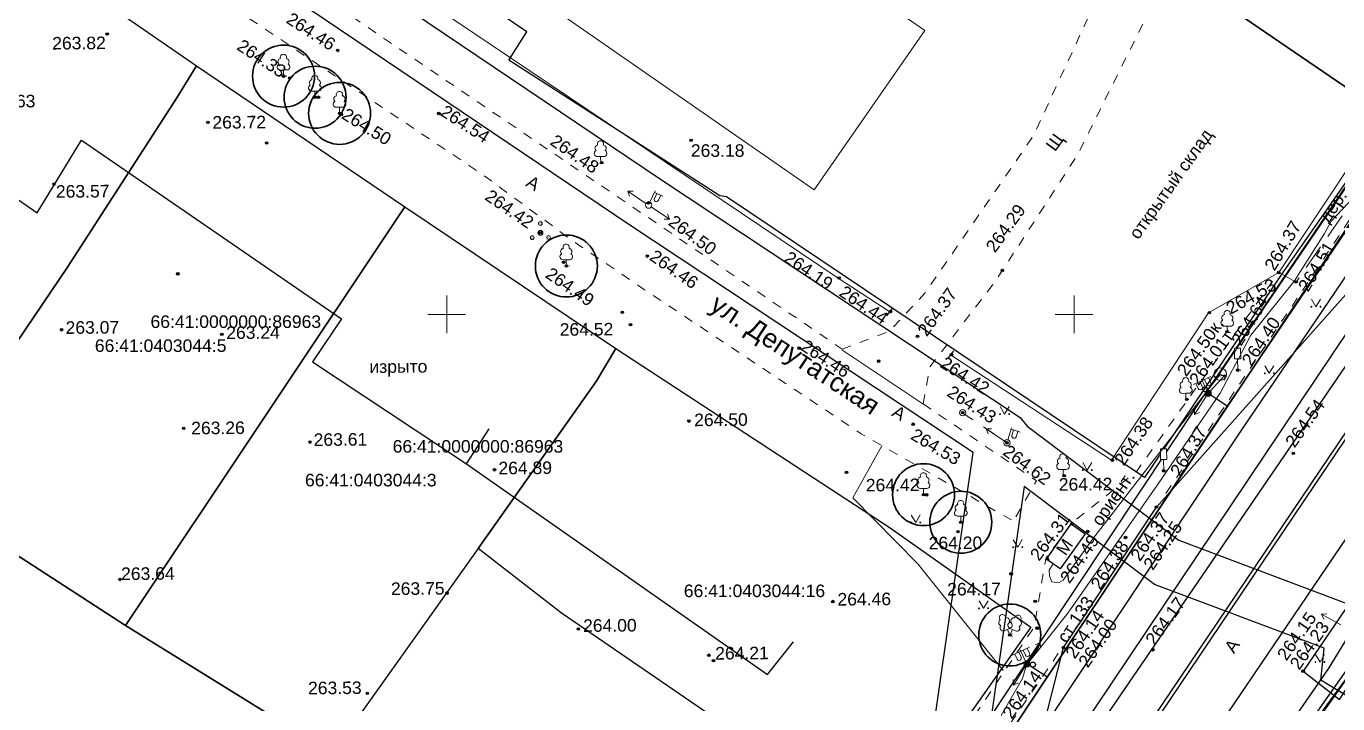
# Model space of a CAD drawing. Header units: metres. Extents: x -1448899 to 1563798, y -293564 to 398817.
# Drawn here: x 1533016.5 to 1533121, y 387419 to 387473 of the extents above; entities that cross this region are included whole.
import ezdxf
from ezdxf.enums import TextEntityAlignment as Align

# ---------------------------------------------------------------- set-up
doc = ezdxf.new("R2010")
doc.units = ezdxf.units.M
doc.set_wipeout_variables(frame=1)
doc.header["$PDMODE"] = 32
doc.header["$PDSIZE"] = 0.2
for name, pattern in [('atp_1.5x1.5', [3, 1.5, -1.5]), ('atp_1x1', [2, 1, -1]), ('atp_2x1', [3, 2, -1])]:
    doc.linetypes.add(name, pattern=pattern)
for name, color, linetype in [('LABELS', 254, 'Continuous'), ('P', 94, 'Continuous'), ('T', 1, 'Continuous'), ('Z', 30, 'Continuous'), ('Автодорожное хозяйство', 7, 'Continuous'), ('Газопроводы', 7, 'Continuous'), ('Здания и строения', 7, 'Continuous'), ('Кабели низкого напряжения', 7, 'Continuous'), ('кадастр', 7, 'Continuous'), ('Крышки колодцев', 7, 'Continuous'), ('Объекты электропередачи', 7, 'Continuous'), ('Ограждения', 7, 'Continuous'), ('Отметка', 7, 'Continuous'), ('Пикет', 7, 'Continuous'), ('Растительность', 7, 'Continuous'), ('Сетка координат', 7, 'Continuous')]:
    doc.layers.add(name, color=color, linetype=linetype)
doc.styles.get("Standard").update_dxf_attribs({"font": 'arial.ttf'})
doc.styles.add('Бм431', font='')
doc.styles.get('Бм431').set_extended_font_data('Bm431', italic=True)
doc.linetypes.add('atp_0x1', pattern='A,0,[133,ltypeshp.shx,S=0.05,R=0,X=0,Y=0],-1', length=1)
doc.linetypes.add('atp_119_3', pattern='A,4,-2,[131,ltypeshp.shx,S=0.45,R=90,X=0.45,Y=-0.45],8,[131,ltypeshp.shx,S=0.45,R=-90,X=-0.45,Y=0.45],-2,4', length=20)
doc.linetypes.add('atp_122_g', pattern='A,2,-2,3,-0.6,["Г",Бм431,S=2,R=0,X=0,Y=-1],-2.8,3,-2,8,-2,8,-2,6', length=41.4)
doc.linetypes.add('atp_474_1a', pattern='A,1,-0.4,[133,ltypeshp.shx,S=0.1,R=0,X=0,Y=0],0.0001,[133,ltypeshp.shx,S=0.2,R=0,X=-0.1,Y=0],0,[133,ltypeshp.shx,S=0.3,R=0,X=-0.2,Y=0],0.0001,[133,ltypeshp.shx,S=0.4,R=0,X=-0.3,Y=0],0,[133,ltypeshp.shx,S=0.5,R=0,X=-0.4,Y=0],0.0001,[130,ltypeshp.shx,S=0.25,R=0,X=0.1,Y=0.75],-0.6,3', length=5.0003)
doc.linetypes.add('atp_476_3', pattern='A,1,[131,ltypeshp.shx,S=0.56,R=0,X=-0.56,Y=-0.56],5,[131,ltypeshp.shx,S=0.56,R=180,X=0.56,Y=0.56],4', length=10)

# ---------------------------------------------------------------- blocks, each defined once
blk = doc.blocks.new('atp_106a')
at = {"color": 0, "linetype": 'ByBlock', "lineweight": -2}
blk.add_circle((0, 0), 0.5, dxfattribs=at)
blk = doc.blocks.new('atp_115c')
at = {"color": 0, "linetype": 'ByBlock', "lineweight": -2}
for points in [[(3.29, -0.5), (4, 0), (3.29, 0.5)], [(0.5, 0), (4, 0)]]:
    blk.add_lwpolyline(points, dxfattribs=at)
blk = doc.blocks.new('atp_110')
at = {"color": 0, "linetype": 'ByBlock', "lineweight": -2}
for p, q in [((0, 0.5), (0, 2.5)), ((0, 2.25), (1.5, 2.25))]:
    blk.add_line(p, q, dxfattribs=at)
blk.add_lwpolyline([(0.4, 2.25), (0.4, 1.36, 1.040016), (1.1, 1.36), (1.1, 2.25)], format="xyb", dxfattribs=at)
blk = doc.blocks.new('atp_390a')
at = {"color": 0, "linetype": 'ByBlock', "lineweight": -2}
for points in [[(0, 0.99), (-0.51, 0.99)], [(0, 0.99), (0.51, 0.99)], [(0, 0), (0, 0.99)], [(0.5, 0), (0, 0)]]:
    blk.add_lwpolyline(points, dxfattribs=at)
for centre, start, end in [((-0.39, 2.32), 97.9406, 227.8197), ((0, 3), 90, 202.242), ((0, 3), 337.758, 90), ((0.39, 2.32), 312.1803, 82.0594), ((-0.51, 1.49), 115.6346, 270), ((0.51, 1.49), 270, 64.3654)]:
    blk.add_arc(centre, 0.5, start, end, dxfattribs=at)
blk = doc.blocks.new('atp_110a')
at = {"color": 0, "linetype": 'ByBlock', "lineweight": -2}
for p, q in [((0, 2.25), (-1.5, 2.25)), ((0, 0.5), (0, 2.5)), ((0, 2.25), (1.5, 2.25))]:
    blk.add_line(p, q, dxfattribs=at)
for points in [[(-0.4, 2.25), (-0.4, 1.36, -1.040016), (-1.1, 1.36), (-1.1, 2.25)], [(0.4, 2.25), (0.4, 1.36, 1.040016), (1.1, 1.36), (1.1, 2.25)]]:
    blk.add_lwpolyline(points, format="xyb", dxfattribs=at)
blk = doc.blocks.new('atp_184')
at = {"color": 0, "linetype": 'ByBlock', "lineweight": -2}
blk.add_wipeout([(-0.5, 3.5), (-0.5, 1.8), (0.5, 1.8), (0.5, 3.5)], dxfattribs=at)
blk.add_lwpolyline([(-0.5, 3.5), (-0.5, 1.8), (0.5, 1.8), (0.5, 3.5)], close=True, dxfattribs=at)
blk.add_lwpolyline([(0.5, 0), (0, 0), (0, 1.8)], dxfattribs=at)
blk = doc.blocks.new('atp_108a')
at = {"linetype": 'ByBlock', "lineweight": -2}
h = blk.add_hatch(color=0, dxfattribs=at)
edge = h.paths.add_edge_path()
edge.add_arc((0, 0), 0.12, 0, 360)
at = {"color": 0, "linetype": 'ByBlock', "lineweight": -2}
for radius in [0.5, 0.12]:
    blk.add_circle((0, 0), radius, dxfattribs=at)
blk = doc.blocks.new('atp_107a')
at = {"linetype": 'ByBlock', "lineweight": -2}
h = blk.add_hatch(color=0, dxfattribs=at)
edge = h.paths.add_edge_path()
edge.add_arc((0, 0), 0.5, 0, 360)
at = {"color": 0, "linetype": 'ByBlock', "lineweight": -2}
blk.add_circle((0, 0), 0.5, dxfattribs=at)
blk = doc.blocks.new('atp_416')
at = {"color": 0, "linetype": 'ByBlock', "lineweight": -2}
blk.add_lwpolyline([(0.72, 1.2), (0, 0), (-0.72, 1.2)], dxfattribs=at)
for centre in [(-0.72, 0), (0.72, 0)]:
    blk.add_circle(centre, 0.075, dxfattribs=at)
blk = doc.blocks.new('atp_395')
at = {"linetype": 'ByBlock', "lineweight": -2}
h = blk.add_hatch(color=0, dxfattribs=at)
h.paths.add_polyline_path([(0.3, 1.5, 1), (-0.3, 1.5, 1)])
h.paths.add_polyline_path([(-1.6, -0.75, 1), (-1, -0.75, 1)])
h.paths.add_polyline_path([(1.6, -0.75, 1), (1, -0.75, 1)])
at = {"color": 0, "linetype": 'ByBlock', "lineweight": -2}
for centre, radius in [((0, 0), 0.4), ((0, 1.5), 0.3), ((-1.3, -0.75), 0.3), ((1.3, -0.75), 0.3)]:
    blk.add_circle(centre, radius, dxfattribs=at)
blk = doc.blocks.new('A$C0BB7152E')
at = {"layer": 'P', "linetype": 'Continuous'}
for points in [[(1533010.29, 387500.87), (1533030.28, 387530.54), (1533041.79, 387522.78), (1533044.18, 387526.29), (1533057.27, 387545.81), (1533073.28, 387535.03), (1533078.7, 387543.06), (1533090.35, 387543.13), (1533099.34, 387537.06), (1533116.54, 387525.57), (1533137.21, 387511.96), (1533150.15, 387503.46), (1533144.22, 387493.7), (1533140.47, 387487.53), (1533116.61, 387453.32), (1533105.62, 387436.99), (1533072.3, 387459.38), (1533071.77, 387459.46), (1533054.94, 387470.28), (1533056.38, 387472.53), (1533039.97, 387483.63), (1533038.69, 387481.83), (1533021.63, 387493.11)], [(1532991.97, 387447.52), (1532999.07, 387458.3), (1533011.75, 387478.56), (1533013.5, 387481.25), (1533030.05, 387469.82), (1533028.49, 387467.27), (1533019.78, 387453.76), (1533008.29, 387436.82), (1533007.73, 387436)], [(1533024.41, 387425.19), (1533007.73, 387436), (1533008.29, 387436.82), (1533019.78, 387453.76), (1533028.49, 387467.27), (1533030.05, 387469.82), (1533046.66, 387458.59)], [(1533040.86, 387415), (1533024.41, 387425.19), (1533046.66, 387458.59), (1533063.48, 387447.29), (1533061.91, 387444.66), (1533052.51, 387431.33)], [(1533084.99, 387408.63), (1533076.04, 387414.59), (1533059.14, 387426.19), (1533052.51, 387431.33), (1533061.91, 387444.66), (1533063.48, 387447.29), (1533085.34, 387432.98), (1533096.55, 387425.06)], [(1532985.42, 387402.85), (1532987.29, 387405.49), (1532992.54, 387412.29), (1533007.73, 387436), (1533024.41, 387425.19), (1533040.86, 387415), (1533029.47, 387398.85), (1533018.97, 387383.91), (1533017.35, 387381.71)]]:
    blk.add_lwpolyline(points, close=True, dxfattribs=at)
at = {"layer": 'T', "linetype": 'Continuous'}
for points in [[(1532931.94, 387138.54), (1532961.82, 387183.01), (1532987.59, 387220.92), (1533011.38, 387258.11), (1533018.57, 387266.56), (1533023.77, 387275.33), (1533042.24, 387302.78), (1533044.69, 387305.28), (1533063.43, 387333.06), (1533068.13, 387338.83), (1533074.08, 387349.1), (1533083.72, 387364.36), (1533103.29, 387393), (1533108.95, 387401.48), (1533112.84, 387408.27), (1533130.12, 387432.87)], [(1532931.66, 387138.84), (1532961.54, 387183.3), (1532987.3, 387221.21), (1533011.1, 387258.41), (1533018.29, 387266.86), (1533023.48, 387275.61), (1533041.97, 387303.09), (1533044.42, 387305.59), (1533063.15, 387333.36), (1533067.85, 387339.13), (1533073.79, 387349.38), (1533083.44, 387364.65), (1533103.01, 387393.29), (1533108.66, 387401.76), (1533112.56, 387408.56), (1533129.83, 387433.17)], [(1533330.57, 387567.05), (1533274, 387556.26), (1533216.53, 387544.1), (1533193.93, 387536.43), (1533174.02, 387522.56), (1533148.19, 387484.78), (1533102.62, 387418.08), (1532923.45, 387153.07), (1532596.95, 386668.16), (1532501.82, 386525.68), (1532463.24, 386470.75), (1532364.18, 386323.11), (1532278.05, 386197.05), (1532195.94, 386075.2), (1532063.54, 385880.4), (1531928.37, 385674.27)], [(1531934.83, 385669.49), (1532071.49, 385875.31), (1532203.45, 386070.48), (1532286.31, 386192.02), (1532371.45, 386319.02), (1532470.86, 386466.5), (1532497.05, 386506.13), (1532602.58, 386664.36), (1532929.87, 387147.97), (1533109.5, 387414.14), (1533154.44, 387480.52), (1533178.92, 387517.57), (1533196.83, 387528.9), (1533218.91, 387532.64), (1533276.64, 387542.75), (1533333.71, 387553.63)], [(1532064.33, 385872.03), (1533175.95, 387529.37), (1533203.37, 387541.48)], [(1533216.73, 387532.26), (1533172.46, 387515.46), (1533167.14, 387509.68), (1533152.77, 387486.79), (1533098.63, 387406.47), (1533045.06, 387327.01), (1532998.78, 387258.35), (1532937.35, 387167.22), (1532873.99, 387071.58), (1532810.63, 386975.94), (1532667.81, 386765.52), (1532524.99, 386555.1), (1532479.89, 386488.38), (1532403.68, 386375.5), (1532346.97, 386290.94), (1532292.36, 386209.52), (1532231.58, 386118.89), (1532181.03, 386043.53), (1532122.68, 385957.78), (1533172.46, 387515.46)], [(1533162.43, 387515.89), (1533154.53, 387505.18), (1533111.68, 387441.91), (1533082.13, 387397.43), (1533060.27, 387365.97), (1533034.71, 387328.22), (1532997.57, 387271.25), (1532964.96, 387223.72), (1532933.37, 387176.37), (1532874.68, 387089.36), (1532843.38, 387040.66), (1532805.03, 386986.44), (1532776.13, 386943.81), (1532731.6, 386971.39), (1532708.71, 386938.73), (1532656.13, 386861.1), (1532653.98, 386858.22), (1532649.48, 386852.18), (1532588.17, 386895.63), (1532585.35, 386897.71), (1532581.82, 386900.16), (1532575.32, 386889.29)], [(1532988.73, 387477.56), (1533008.68, 387464.14), (1533017.35, 387458.1), (1533020.9, 387463.9), (1533041.61, 387449.66), (1533039.29, 387446.23), (1533051.58, 387438.09), (1533075.57, 387421.28), (1533077.65, 387423.9)], [(1533051.58, 387438.09), (1533053.39, 387440.88)]]:
    blk.add_lwpolyline(points, dxfattribs=at)
for centre in [(1533110.45, 387444.04), (1533096.72, 387422.08)]:
    blk.add_circle(centre, 0.2, dxfattribs=at)
at = {"layer": 'Z', "linetype": 'Continuous'}
for points in [[(1533710.26, 387285.68), (1533629.25, 387271.12), (1533488.73, 387243.43), (1533276.59, 387203.68), (1533212.06, 387524.79), (1533163.69, 387514.22), (1533156.17, 387504.03), (1533113.34, 387440.8), (1533083.78, 387396.31), (1533061.92, 387364.84), (1533036.38, 387327.12), (1532999.24, 387270.14), (1532966.62, 387222.6), (1532935.02, 387175.25), (1532876.35, 387088.27), (1532845.03, 387039.54), (1532806.68, 386985.3), (1532776.71, 386941.1), (1532732.15, 386968.69), (1532710.35, 386937.6), (1532656.87, 386858.62), (1532725.1, 386809.85)], [(1532931.71, 387177.49), (1532963.3, 387224.84), (1532995.91, 387272.36), (1533033.04, 387329.33), (1533058.61, 387367.1), (1533080.48, 387398.55), (1533110.02, 387443.02), (1533152.9, 387506.34), (1533159.62, 387515.45), (1533124.91, 387538.32), (1533068.35, 387576.42), (1532966.96, 387646.24), (1532837.59, 387734.1)], [(1532973.48, 387594.06), (1532940.27, 387545.81), (1532978, 387520.44), (1533024.5, 387489.47), (1533067.03, 387460.78), (1533095.7, 387441.78), (1533096.27, 387441.1), (1533108.36, 387432.01), (1533122.52, 387426.67)], [(1533122.65, 387419.04), (1533119.66, 387420.83), (1533119.93, 387423.38), (1533106.41, 387428.47), (1533096.02, 387436.28), (1533091.63, 387405.62), (1533087.23, 387406.06), (1533091.96, 387438.98), (1533064.59, 387457.12), (1533022.06, 387485.81), (1532975.56, 387516.78), (1532937.66, 387542.26)], [(1533145.86, 387463.6), (1533120.26, 387421.74), (1533095.98, 387386.6), (1533066.88, 387343.67), (1533041.9, 387306.5), (1533012.85, 387260.72), (1533031.56, 387250.65), (1533052.11, 387238.11), (1533076.83, 387228.48), (1533100.29, 387219.49), (1533134.54, 387212.76)]]:
    blk.add_lwpolyline(points, dxfattribs=at)
at = {"layer": 'LABELS'}
for s, p in [('66:41:0000000:86963', (1533010.42, 387467.01)), ('66:41:0000000:86963', (1533033.19, 387449.42)), ('66:41:0403044:5', (1533027.2, 387447.51)), ('66:41:0000000:86963', (1533052.49, 387439.48)), ('66:41:0403044:3', (1533043.95, 387436.79)), ('66:41:0403044:16', (1533074.53, 387427.96))]:
    blk.add_text(s, height=1, dxfattribs=at).set_placement(p, align=Align.MIDDLE_CENTER)
blk = doc.blocks.new('atp_117el')
at = {"color": 0, "linetype": 'ByBlock', "lineweight": -2}
blk.add_lwpolyline([(0.87, -0.5), (0, 0), (-0.87, -0.5)], dxfattribs=at)
blk.add_circle((0, 0), 1, dxfattribs=at)
blk = doc.blocks.new('A$C0ab4c2d5')
at = {"color": 0, "linetype": 'ByBlock', "lineweight": -2}
blk.add_line((253.44, 142.99), (251.87, 144.05), dxfattribs=at)
for points in [[(205.39, 78.29), (207.23, 77.4), (209.06, 76.72), (211, 76.38), (211.31, 76.33), (219.47, 88.2), (237.49, 113.57), (240.18, 123.87), (247.68, 135.02), (263.55, 152.56), (274.4, 168.49)], [(283.32, 156.96), (278.74, 150.24), (266.15, 131.79), (259.27, 121.84), (262.16, 119.55), (273, 135.96), (286.25, 155.28)]]:
    blk.add_lwpolyline(points)
at = {"elevation": 263.83}
blk.add_lwpolyline([(238.88, 130.94), (240.88, 133.72), (241.98, 132.93), (239.98, 130.15)], close=True, dxfattribs=at)
for p in [(176.99, 164.59), (169.83, 154.22), (205.88, 149.89), (223, 137.98), (237.96, 127.57), (212.28, 123.04)]:
    blk.add_point(p)
at = {"layer": 'Автодорожное хозяйство', "color": 7, "linetype": 'atp_0x1', "lineweight": 15, "ltscale": 0.5, "flags": 128}
blk.add_lwpolyline([(220.6, 160.52), (229.51, 173.15), (186.13, 203.77), (177.22, 191.15)], close=True, dxfattribs=at)
at = {"layer": 'Автодорожное хозяйство', "color": 7, "linetype": 'atp_1.5x1.5', "lineweight": 15, "ltscale": 0.5, "flags": 128}
blk.add_lwpolyline([(222.73, 147.81), (226.51, 149.19), (229.33, 152.18), (238.1, 164.67), (245.57, 180.5)], dxfattribs=at)
at = {"layer": 'Автодорожное хозяйство', "color": 7, "linetype": 'atp_0x1', "lineweight": 15, "ltscale": 0.5, "flags": 128}
blk.add_lwpolyline([(222.7, 147.74), (229.13, 143.38)], dxfattribs=at)
at = {"layer": 'Газопроводы', "ltscale": 0.5, "elevation": 262.41}
for points in [[(226.78, 151.07), (226.29, 150.43)], [(231.61, 147.61), (231.12, 146.97)]]:
    blk.add_lwpolyline(points, dxfattribs=at)
at = {"layer": 'Здания и строения', "color": 7, "linetype": 'atp_2x1', "lineweight": 15, "flags": 128}
blk.add_lwpolyline([(257.57, 153.64), (258.95, 152.87), (268.92, 166.93)], dxfattribs=at)
at = {"layer": 'Ограждения', "color": 7, "linetype": 'atp_474_1a', "lineweight": 15, "ltscale": 0.5, "elevation": 262.41, "flags": 128}
for points in [[(167.59, 191.03), (222.46, 153.46)], [(231.37, 147.29), (244.13, 138.78), (251.95, 150.47), (257.57, 153.64), (267.18, 167.87)]]:
    blk.add_lwpolyline(points, dxfattribs=at)
at = {"layer": 'Ограждения', "color": 7, "linetype": 'atp_476_3', "lineweight": 15, "ltscale": 0.5, "elevation": 262.41, "flags": 128}
blk.add_lwpolyline([(226.54, 150.75), (222.46, 153.46)], dxfattribs=at)
at = {"layer": 'Пикет', "color": 0}
for p in [(164.35, 173.38, 263.82), (182.71, 171.93, 264.46), (178.87, 169.76, 264.33), (181.15, 168.21, 264.41), (172.32, 166.28, 263.72), (182.96, 166.82, 264.5), (190.73, 166.84, 264.54), (210.82, 164.54, 263.19), (203.67, 162.82, 264.48), (160.02, 161.45, 262.97), (198.75, 157.26, 264.42), (200.58, 154.89, 264.49), (207.26, 155.34, 264.46), (235.54, 153.97), (222.53, 153.47, 264.19), (257.57, 153.64, 264.37), (258.95, 152.87, 264.51), (205.23, 150.87, 264.52), (226.61, 150.76, 264.44), (160.53, 149.83, 263.07), (252.02, 150.48, 264.52), (173.3, 149.37, 263.24), (228.74, 148.78, 264.37), (253.42, 148.95, 264.64), (219.31, 147.91, 264.47), (225.63, 146.82, 264.38), (231.44, 147.3, 264.42), (250.16, 143.58, 264.59), (251.87, 144.05, 264.58), (210.47, 142.16, 264.5), (170.2, 141.9, 263.26), (228.34, 141.77, 264.53), (180.26, 140.72, 263.61), (258.62, 139.22, 264.55), (194.95, 138.4, 264.89), (244.2, 138.78, 264.38), (240.34, 137.58, 264.43), (248.28, 137.9, 264.37), (229.38, 136.13, 264.42), (247.68, 135.02), (231.85, 133.18, 264.2), (240.96, 133.73, 264.35), (242.18, 133.11, 264.49), (245.2, 132.61, 264.39), (238.96, 130.95, 264.31), (165.03, 129.89, 263.26), (236.06, 129.78, 264.17), (191.08, 128.59, 263.75), (221.83, 127.68, 264.46), (201.53, 125.65, 264), (238.1, 125.43, 262.14), (211.92, 123.48, 264.21), (240.18, 123.87), (247.31, 123.64, 264.18), (237.26, 122.59, 264.14), (259.27, 121.84), (184.67, 120.66, 263.53)]:
    blk.add_point(p, dxfattribs=at)
at = {"layer": 'кадастр', "rotation": 359.5536696139991}
blk.add_blockref('A$C0BB7152E', (-1535830.43, -375345.19), dxfattribs=at)
at = {"layer": 'Объекты электропередачи', "color": 7, "linetype": 'Continuous', "lineweight": 15}
for name, p, xscale, yscale, zscale, rotation in [('atp_110a', (251.87, 144.05), 0.5, 0.5, 0.5, 24.45325562013044), ('atp_115c', (251.87, 144.05), 0.5000000000000003, 0.5000000000000003, 0.5000000000000003, 46.98144102695625), ('atp_115c', (251.87, 144.05), 0.4999999999999994, 0.4999999999999994, 0.4999999999999994, 236.9661055709626), ('atp_115c', (262.51, 125.39), 0.5000000000000011, 0.5000000000000011, 0.5000000000000011, 150.8409706960254)]:
    blk.add_blockref(name, p, dxfattribs=dict(at, xscale=xscale, yscale=yscale, zscale=zscale, rotation=rotation))
at = {"layer": 'Объекты электропередачи', "color": 7, "linetype": 'Continuous', "lineweight": 15, "xscale": 0.5, "yscale": 0.5, "zscale": 0.5}
blk.add_blockref('atp_107a', (251.87, 144.05), dxfattribs=at)
at = {"layer": 'Растительность', "color": 7, "linetype": 'Continuous', "lineweight": 15}
for name, p, xscale, yscale, zscale in [('atp_390a', (178.38, 169.91, 264.49), 0.5, 0.5, 0.5), ('atp_390a', (180.87, 168.21, 264.4), 0.5, 0.5, 0.5), ('atp_390a', (182.82, 166.91, 264.41), 0.5, 0.5, 0.5), ('atp_390a', (203.6, 162.81, 264), 0.5, 0.5, 0.5), ('atp_395', (198.75, 157.26), 0.5, 0.5, 0.5), ('atp_390a', (200.8, 154.6, 264.48), 0.5, 0.5, 0.5), ('atp_390a', (253.44, 148.89, 264.16), 0.5, 0.5, 0.5), ('atp_416', (260.52, 150.89), 0.4999999999999999, 0.4999999999999999, 0.4999999999999999), ('atp_390a', (250.09, 143.57, 264.11), 0.5, 0.5, 0.5), ('atp_416', (256.76, 145.61), 0.4999999999999999, 0.4999999999999999, 0.4999999999999999), ('atp_416', (235.64, 142.52), 0.4999999999999999, 0.4999999999999999, 0.4999999999999999), ('atp_390a', (240.26, 137.57, 263.95), 0.5, 0.5, 0.5), ('atp_416', (242.19, 138.01), 0.4999999999999999, 0.4999999999999999, 0.4999999999999999), ('atp_390a', (229.13, 136.15, 264.37), 0.5, 0.5, 0.5), ('atp_390a', (232.08, 133.92, 264.46), 0.5, 0.5, 0.5), ('atp_416', (228.49, 133.93), 0.4999999999999999, 0.4999999999999999, 0.4999999999999999), ('atp_416', (236.6, 131.9), 0.4999999999999999, 0.4999999999999999, 0.4999999999999999), ('atp_416', (233.84, 127.05), 0.4999999999999999, 0.4999999999999999, 0.4999999999999999), ('atp_416', (260.62, 122.55), 0.5, 0.5, 0.5)]:
    blk.add_blockref(name, p, dxfattribs=dict(at, xscale=xscale, yscale=yscale, zscale=zscale))
for xscale, yscale, zscale, rotation in [(0.5, 0.5, 0.5, 22.46617306145854), (0.5000000000000003, 0.5000000000000003, 0.5000000000000003, 333.3942011807979)]:
    blk.add_blockref('atp_390a', (235.91, 124.9, 264.1), dxfattribs=dict(at, xscale=xscale, yscale=yscale, zscale=zscale, rotation=rotation))
at = {"layer": 'Отметка'}
for s, height, rotation, p in [('264.46', 1, 326.7361, (178.54, 174.22, 264.46)), ('264.33', 1, 326.2307, (174.59, 172.12, 264.33)), ('264.50', 1, 327.8161, (182.9, 166.56, 264.5)), ('264.54', 1, 326.6829, (190.77, 166.75, 264.54)), ('264.48', 1, 325.0564, (199.5, 164.35, 264.48)), ('263.18', 1, 359.5537, (210.79, 163.23, 263.19)), ('Щ', 1, 53.7233, (239.82, 163.36, 264.29)), ('открытый склад', 1, 54.1504, (246.4, 156.29, 264.18)), ('А', 1, 328.319, (197.55, 161.05, 261.85)), ('264.42', 1, 325.0171, (194.27, 160, 528.84)), ('264.29', 1, 53.7233, (234.97, 155.33, 264.29)), ('дер.', 1, 55.7425, (261.57, 157.48, 265.12)), ('264.50', 1, 323.3082, (208.87, 157.87, 264.5)), ('264.37', 1, 58.6127, (257.23, 153.7, 264.37)), ('264.46', 1, 324.8354, (207.35, 155.1, 264.46)), ('264.51', 1, 58.6127, (259.9, 152.01, 264.51)), ('264.19', 1, 325.4904, (218.07, 154.89, 264.19)), ('264.49', 1, 324.9877, (199.04, 153.76, 528.91)), ('264.44', 1, 325.4904, (222.44, 152.12, 264.44)), ('264.37', 1, 54.0709, (229.48, 148.69, 264.37)), ('264.53', 1, 28.8142, (253.72, 150.3, 264.52)), ('ул. Депутатская', 1.5, 326.3131, (212.11, 151.09)), ('264.64', 1, 58.0912, (254.53, 147.74, 264.64)), ('264.40', 1, 55.8752, (255.33, 146.12)), ('264.46', 1, 326.4352, (219.35, 147.82, 264.47)), ('264.42', 1, 327.064, (230.44, 146.36, 264.42)), ('264.43', 1, 326.9529, (230.97, 144.06, 264.43)), ('264.54', 1, 54.0373, (258.72, 139.59, 264.55)), ('А', 1, 328.319, (226.57, 142.5, 261.85)), ('264.38', 1, 55.3692, (245.1, 138.25, 264.38)), ('264.53', 1, 328.9704, (228.05, 140.64, 264.53)), ('264.37', 1, 58.9197, (249.59, 137.36, 264.37)), ('264.62', 1, 322.9403, (235.39, 139.35, 264.62)), ('ориент.', 1, 55.178, (243.24, 133.45)), ('264.31', 1, 52.8462, (238.29, 130.72, 264.31)), ('264.37', 1, 55.178, (246.33, 130.63)), ('264.25', 1, 55.178, (247.35, 129.91)), ('264.49', 1, 54.9112, (240.7, 128.9, 264.49)), ('М', 1, 54.9112, (240.4, 131.13, 264.49)), ('264.38', 1, 56.6175, (243.15, 128.38, 264.39)), ('ст.133', 1, 55.7715, (240.43, 124.15)), ('264.17', 1, 53.3408, (247.44, 123.91, 264.18)), ('264.14', 1, 55.178, (241.08, 122.9)), ('264.15', 1, 54.3879, (257.94, 122.61, 262.95)), ('264.00', 1, 55.178, (242.11, 122.18)), ('264.23', 1, 54.3879, (258.95, 121.87, 262.95)), ('А', 1, 56.0448, (253.77, 123.23)), ('264.14', 1, 53.9102, (236.01, 118.13, 264.14))]:
    blk.add_text(s, height=height, rotation=rotation, dxfattribs=at).set_placement(p)
for s, p in [('263.82', (159.96, 172.18, 263.82)), ('263.72', (172.68, 165.77, 263.72)), ('263.57', (160.16, 160.36, 262.97)), ('263.07', (160.85, 149.5, 263.07)), ('263.24', (173.65, 148.99, 263.24)), ('264.52', (200.23, 149.04, 264.52)), ('изрыто', (185.04, 146.19)), ('263.26', (170.8, 141.41, 263.26)), ('264.50', (210.89, 141.75, 264.5)), ('263.61', (180.55, 140.41, 263.61)), ('264.89', (195.26, 138.03, 264.89)), ('264.42', (224.53, 136.44, 264.42)), ('264.42', (239.91, 136.38, 264.43)), ('264.20', (229.5, 131.78, 264.2)), ('263.64', (165.12, 129.84, 263.26)), ('263.75', (186.62, 128.48, 263.75)), ('264.17', (230.95, 128.09, 264.17)), ('264.46', (222.2, 127.36, 264.46)), ('264.00', (201.91, 125.42, 264)), ('264.21', (212.42, 123.13, 264.21)), ('263.53', (179.95, 120.61, 263.53))]:
    blk.add_text(s, height=1, dxfattribs=at).set_placement(p)
at = {"layer": 'Автодорожное хозяйство', "color": 7, "linetype": 'Continuous', "lineweight": 15, "xscale": 0.5, "yscale": 0.5, "zscale": 0.5}
for p in [(254.24, 145.88), (248.28, 137.9, 264.37)]:
    blk.add_blockref('atp_184', p, dxfattribs=at)
at = {"layer": 'Объекты электропередачи', "color": 7, "linetype": 'Continuous', "lineweight": 15, "xscale": 0.5, "yscale": 0.5, "zscale": 0.5}
for p in [(207.39, 159.4), (232.29, 142.66), (235.81, 140.23)]:
    blk.add_blockref('atp_106a', p, dxfattribs=at)
at = {"layer": 'Объекты электропередачи', "color": 7, "linetype": 'Continuous', "lineweight": 15, "xscale": 0.5000000000000002, "yscale": 0.5000000000000002, "zscale": 0.5000000000000002, "rotation": 301.3259668513361}
blk.add_blockref('atp_108a', (237.26, 122.59, 264.14), dxfattribs=at)
at = {"color": 0, "linetype": 'ByBlock', "lineweight": -2}
blk.add_line((238.83, 121.54), (237.26, 122.59), dxfattribs=at)
at = {"color": 5, "lineweight": 30}
blk.add_lwpolyline([(216.79, 5.82), (307.27, 137.68), (92.91, 286.43), (0, 152.62), (216.79, 5.82)], dxfattribs=at)
at = {"layer": 'Автодорожное хозяйство', "color": 7, "linetype": 'atp_1.5x1.5', "lineweight": 15, "ltscale": 0.5, "flags": 128}
for points in [[(35.76, 165.34), (36.1, 166.02), (44.24, 178.85), (46.19, 181.73), (58.35, 199.59), (83.69, 235.09), (84.24, 235.09), (89.55, 232.58), (98.41, 227.06), (110.51, 219.18), (118.52, 213.14), (131.3, 204.73), (145, 195.43), (157.97, 186.57), (194.08, 162.02), (201.14, 156.74), (206.86, 152.77), (224.2, 141.04), (236.11, 134.08)], [(134.35, 208.41), (170.16, 184.07), (222.73, 147.81)], [(229.14, 143.39), (229.72, 146.34), (234.98, 153.12), (241.61, 163.14), (249.17, 178)], [(248.45, 136.1), (259.83, 152.74), (268, 164.84)], [(215.42, 92.47), (228.59, 111.97), (237.87, 125.54), (238.82, 130.97), (240.92, 133.79), (246.13, 137.89), (257.51, 153.54)], [(229.14, 143.39), (238.14, 137.18), (236.27, 133.98)], [(207.62, 77.26), (238.46, 121.52), (239.91, 123.63)]]:
    blk.add_lwpolyline(points, dxfattribs=at)
at = {"layer": 'Газопроводы', "linetype": 'atp_122_g', "lineweight": 30, "ltscale": 0.5, "flags": 128}
blk.add_lwpolyline([(174.24, 27.99), (191.24, 52.81), (196.92, 61), (213.7, 84.86), (232.26, 111.74), (245.16, 130.84), (258.32, 150.26), (270.51, 168.06)], dxfattribs=at)
at = {"layer": 'Кабели низкого напряжения', "linetype": 'atp_119_3', "lineweight": 15, "ltscale": 0.5, "flags": 128}
for points in [[(237.27, 122.56), (240.54, 126.62), (247.84, 136.87), (252.82, 144.05), (255.32, 148.67), (258.82, 152.96), (261.24, 156.71), (261.79, 157.69), (265.35, 161.41), (267.73, 163.8), (270.22, 167.56)], [(193.99, 19.99), (203.36, 33.95), (210.28, 44.34), (217.09, 54.41), (220.26, 59.14), (223.43, 64.22), (233.12, 78.53), (235.42, 81.96), (243.74, 93.4), (246.21, 96.89), (247.8, 99.45), (251, 104.56), (253.51, 108.69), (255.02, 110.92), (263.21, 121.91), (269.12, 130.59), (274.65, 138.52), (281.59, 148.46), (285.45, 154.06)], [(237.26, 122.59), (236.91, 121.44), (232.04, 113.17), (227.91, 107.07), (225.51, 103.55), (225.14, 102.96), (224.86, 101.87), (224.88, 100.91), (225.63, 99.29)]]:
    blk.add_lwpolyline(points, dxfattribs=at)
at = {"layer": 'Объекты электропередачи', "color": 7, "linetype": 'atp_1x1', "lineweight": 15, "flags": 128}
blk.add_lwpolyline([(232.29, 142.66), (235.81, 140.23)], dxfattribs=at)
at = {"layer": 'Пикет', "color": 0}
for p in [(207.39, 159.58, 264.5), (254.24, 145.88, 264.4), (232.29, 142.66, 264.43), (235.81, 140.23, 264.62)]:
    blk.add_point(p, dxfattribs=at)
at = {"layer": 'Растительность', "color": 7, "linetype": 'atp_0x1', "lineweight": 15, "flags": 128}
blk.add_lwpolyline([(225.84, 140.08), (223.49, 135.94), (228.64, 130.63), (235.35, 122.07)], dxfattribs=at)
at = {"layer": 'Объекты электропередачи', "color": 7, "linetype": 'Continuous', "lineweight": 15}
for name, p, xscale, yscale, zscale, rotation in [('atp_115c', (207.39, 159.4), 0.5, 0.5, 0.5, 145.8095101275663), ('atp_110', (207.39, 159.4), 0.5000000000000004, 0.5000000000000004, 0.5000000000000004, 335.0866898842174), ('atp_115c', (207.39, 159.4), 0.4999999999999997, 0.4999999999999997, 0.4999999999999997, 326.0385699995718), ('atp_115c', (235.81, 140.23), 0.500000000000002, 0.500000000000002, 0.500000000000002, 145.7842556361807), ('atp_110', (235.81, 140.23), 0.5, 0.5, 0.5, 342.6075323770262), ('atp_115c', (237.26, 122.59, 264.14), 0.5000000000000002, 0.5000000000000002, 0.5000000000000002, 57.87366542912334), ('atp_110a', (237.26, 122.59, 264.14), 0.5, 0.5, 0.5, 24.45325562013044), ('atp_115c', (237.26, 122.59, 264.14), 0.4999999999999994, 0.4999999999999994, 0.4999999999999994, 236.9661055709626)]:
    blk.add_blockref(name, p, dxfattribs=dict(at, xscale=xscale, yscale=yscale, zscale=zscale, rotation=rotation))
at = {"layer": 'Объекты электропередачи', "color": 7, "linetype": 'Continuous', "lineweight": 15, "xscale": 0.5, "yscale": 0.5, "zscale": 0.5}
blk.add_blockref('atp_107a', (237.26, 122.59, 264.14), dxfattribs=at)
at = {"layer": 'Крышки колодцев', "color": 7, "linetype": 'Continuous', "lineweight": 15, "xscale": 0.5000000000000003, "yscale": 0.5000000000000003, "zscale": 0.5000000000000003, "rotation": 3.449338840038697e-05}
blk.add_blockref('atp_117el', (252.85, 145.57), dxfattribs=at)
at = {"layer": 'Кабели низкого напряжения', "color": 0, "linetype": 'atp_119_3', "lineweight": 15, "ltscale": 0.5, "flags": 128}
for points in [[(252.78, 145.59), (257.58, 152.54), (267.84, 167.37)], [(252.83, 145.56), (242.58, 132.52), (240.19, 129.24), (239.82, 129.04), (239.3, 129.13), (239.11, 129.59), (239.09, 130.06), (239.4, 130.54)]]:
    blk.add_lwpolyline(points, dxfattribs=at)
at = {"layer": 'Отметка'}
for s, p in [('264.50к.', (250.13, 145.33, 264.52)), ('264.01т.', (251.1, 144.61, 264.52))]:
    blk.add_text(s, height=1, rotation=53.8244, dxfattribs=at).set_placement(p)
blk = doc.blocks.new('atp_012')
at = {"color": 0, "linetype": 'ByBlock', "lineweight": -2}
for points in [[(0, -3), (0, 3)], [(-3, 0), (3, 0)]]:
    blk.add_lwpolyline(points, dxfattribs=at)

msp = doc.modelspace()

# ---------------------------------------------------------------- block references
at = {"layer": 'Газопроводы', "rotation": 0.4463303860005405}
msp.add_blockref('A$C0ab4c2d5', (1532859.94, 387297.7), dxfattribs=at)

# ---------------------------------------------------------------- next in the draw order: linework, layer by layer
at = {"color": 3, "lineweight": 30}
for centre in [(1533036.99, 387469, 264.49), (1533039.5, 387467.32, 264.4), (1533041.46, 387466.03, 264.41), (1533059.53, 387453.86, 264.48), (1533088, 387435.63, 264.37), (1533090.97, 387433.43, 264.46), (1533094.87, 387424.44, 264.1)]:
    msp.add_circle(centre, 2.47, dxfattribs=at)
at = {"layer": 'Газопроводы', "color": 6, "lineweight": 200}
msp.add_circle((1532929.52, 387447.66), 11368.91, dxfattribs=at)
at = {"layer": 'Пикет', "color": 160}
for p in [(1533036.99, 387469, 264.49), (1533039.5, 387467.32, 264.4), (1533041.46, 387466.03, 264.41), (1533059.53, 387453.86, 264.48), (1533088, 387435.63, 264.37), (1533090.97, 387433.43, 264.46), (1533094.87, 387424.44, 264.1)]:
    msp.add_point(p, dxfattribs=at)

# ---------------------------------------------------------------- next in the draw order: block references
at = {"layer": 'Сетка координат', "color": 92, "linetype": 'Continuous', "lineweight": 15, "xscale": 0.5, "yscale": 0.5, "zscale": 0.5}
for p in [(1533050, 387450), (1533100, 387450)]:
    msp.add_blockref('atp_012', p, dxfattribs=at)

doc.saveas('drawing.dxf')
